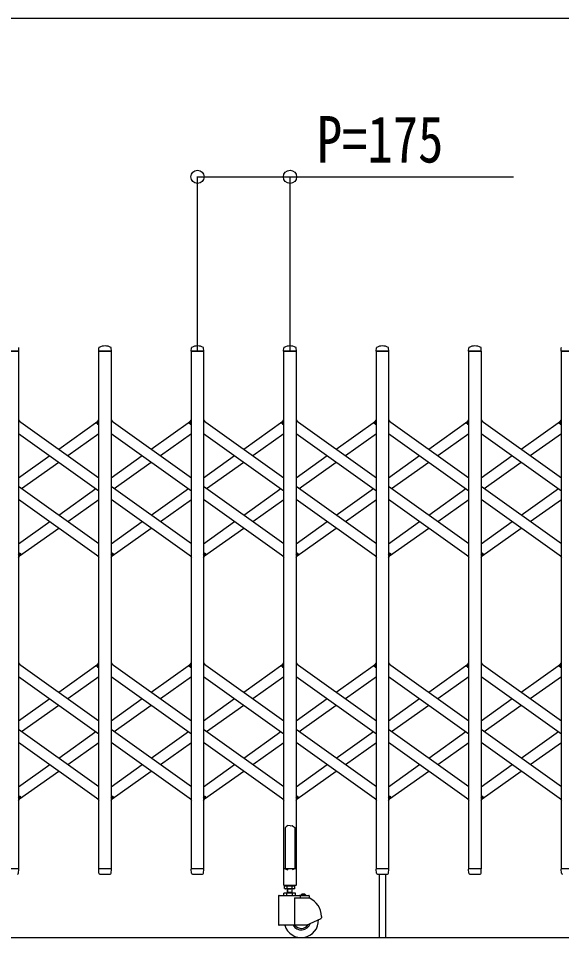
# Model space of a CAD drawing. Units: millimetres, scale not verified. Extents: x -16820 to 16820, y -11880 to 11880.
# Drawn here: x 5928 to 6955, y -8309 to -6569 of the extents above; entities that cross this region are included whole.
import ezdxf
from ezdxf.enums import TextEntityAlignment as Align

# ---------------------------------------------------------------- set-up
doc = ezdxf.new("R2010")
doc.units = ezdxf.units.MM
doc.header["$LTSCALE"] = 50
for name, color, linetype in [('0-3_YKK_13', 4, 'Continuous'), ('0-4_YKK_A1', 4, 'Continuous'), ('0-5_YKK_D', 6, 'Continuous')]:
    doc.layers.add(name, color=color, linetype=linetype)
doc.styles.add('ＭＳ ゴシック', font='')
doc.styles.get('ＭＳ ゴシック').set_extended_font_data('MS Gothic')

msp = doc.modelspace()

# ---------------------------------------------------------------- linework, layer by layer
at = {"layer": '0-3_YKK_13'}
for p, q in [((5928.28, -7199), (5904.88, -7199)), ((5928.58, -7198.68), (5928.2, -7192.56)), ((6079.58, -7198.68), (6079.96, -7192.56)), ((6103.28, -7199), (6079.88, -7199)), ((6103.58, -7198.68), (6103.2, -7192.56)), ((6254.58, -7198.68), (6254.96, -7192.56)), ((6278.28, -7199), (6254.88, -7199)), ((6278.58, -7198.68), (6278.2, -7192.56)), ((6429.58, -7198.68), (6429.96, -7192.56)), ((6453.28, -7199), (6429.88, -7199)), ((6453.58, -7198.68), (6453.2, -7192.56)), ((6604.58, -7198.68), (6604.96, -7192.56)), ((6628.28, -7199), (6604.88, -7199)), ((6628.58, -7198.68), (6628.2, -7192.56)), ((6779.58, -7198.68), (6779.96, -7192.56)), ((6803.28, -7199), (6779.88, -7199)), ((6803.58, -7198.68), (6803.2, -7192.56)), ((6954.58, -7198.68), (6954.96, -7192.56)), ((6978.28, -7199), (6954.88, -7199)), ((5928.08, -7328.7), (5930.01, -7331.4)), ((6076, -7334.41), (6080.08, -7328.7)), ((6077.46, -7336.68), (6076.24, -7335.81)), ((6077.46, -7336.68), (6080.08, -7333)), ((6103.08, -7328.7), (6105.01, -7331.4)), ((6251, -7334.41), (6255.08, -7328.7)), ((6252.46, -7336.68), (6251.24, -7335.81)), ((6252.46, -7336.68), (6255.08, -7333)), ((6278.08, -7328.7), (6280.01, -7331.4)), ((6426, -7334.41), (6430.08, -7328.7)), ((6427.46, -7336.68), (6426.24, -7335.81)), ((6427.46, -7336.68), (6430.08, -7333)), ((6453.08, -7328.7), (6455.01, -7331.4)), ((6601, -7334.41), (6605.08, -7328.7)), ((6602.46, -7336.68), (6601.24, -7335.81)), ((6602.46, -7336.68), (6605.08, -7333)), ((6628.08, -7328.7), (6630.01, -7331.4)), ((6776, -7334.41), (6780.08, -7328.7)), ((6777.46, -7336.68), (6776.24, -7335.81)), ((6777.46, -7336.68), (6780.08, -7333)), ((6803.08, -7328.7), (6805.01, -7331.4)), ((6951, -7334.41), (6955.08, -7328.7)), ((6952.46, -7336.68), (6951.24, -7335.81)), ((6952.46, -7336.68), (6955.08, -7333)), ((5928.08, -7585), (5930.7, -7581.33)), ((5928.08, -7589.31), (5932.16, -7583.6)), ((5930.7, -7581.33), (5931.92, -7582.2)), ((6103.08, -7585), (6105.7, -7581.33)), ((6103.08, -7589.31), (6107.16, -7583.6)), ((6105.7, -7581.33), (6106.92, -7582.2)), ((6278.08, -7585), (6280.7, -7581.33)), ((6278.08, -7589.31), (6282.16, -7583.6)), ((6280.7, -7581.33), (6281.92, -7582.2)), ((6453.08, -7585), (6455.7, -7581.33)), ((6453.08, -7589.31), (6457.16, -7583.6)), ((6455.7, -7581.33), (6456.92, -7582.2)), ((6628.08, -7585), (6630.7, -7581.33)), ((6628.08, -7589.31), (6632.16, -7583.6)), ((6630.7, -7581.33), (6631.92, -7582.2)), ((6803.08, -7585), (6805.7, -7581.33)), ((6803.08, -7589.31), (6807.16, -7583.6)), ((6805.7, -7581.33), (6806.92, -7582.2)), ((6078.15, -7586.6), (6080.08, -7589.31)), ((6253.15, -7586.6), (6255.08, -7589.31)), ((6428.15, -7586.6), (6430.08, -7589.31)), ((6603.15, -7586.6), (6605.08, -7589.31)), ((6778.15, -7586.6), (6780.08, -7589.31)), ((6953.15, -7586.6), (6955.08, -7589.31)), ((5928.08, -7788.7), (5930.01, -7791.4)), ((6076, -7794.41), (6080.08, -7788.7)), ((6077.46, -7796.68), (6080.08, -7793)), ((6103.08, -7788.7), (6105.01, -7791.4)), ((6251, -7794.41), (6255.08, -7788.7)), ((6252.46, -7796.68), (6255.08, -7793)), ((6278.08, -7788.7), (6280.01, -7791.4)), ((6426, -7794.41), (6430.08, -7788.7)), ((6427.46, -7796.68), (6430.08, -7793)), ((6453.08, -7788.7), (6455.01, -7791.4)), ((6601, -7794.41), (6605.08, -7788.7)), ((6602.46, -7796.68), (6605.08, -7793)), ((6628.08, -7788.7), (6630.01, -7791.4)), ((6776, -7794.41), (6780.08, -7788.7)), ((6777.46, -7796.68), (6780.08, -7793)), ((6803.08, -7788.7), (6805.01, -7791.4)), ((6951, -7794.41), (6955.08, -7788.7)), ((6952.46, -7796.68), (6955.08, -7793)), ((6077.46, -7796.68), (6076.24, -7795.81)), ((6252.46, -7796.68), (6251.24, -7795.81)), ((6427.46, -7796.68), (6426.24, -7795.81)), ((6602.46, -7796.68), (6601.24, -7795.81)), ((6777.46, -7796.68), (6776.24, -7795.81)), ((6952.46, -7796.68), (6951.24, -7795.81)), ((5928.08, -8045), (5930.7, -8041.33)), ((5928.08, -8049.31), (5932.16, -8043.6)), ((5930.7, -8041.33), (5931.92, -8042.2)), ((6078.15, -8046.6), (6080.08, -8049.31)), ((6103.08, -8045), (6105.7, -8041.33)), ((6103.08, -8049.31), (6107.16, -8043.6)), ((6105.7, -8041.33), (6106.92, -8042.2)), ((6253.15, -8046.6), (6255.08, -8049.31)), ((6278.08, -8045), (6280.7, -8041.33)), ((6278.08, -8049.31), (6282.16, -8043.6)), ((6280.7, -8041.33), (6281.92, -8042.2)), ((6428.15, -8046.6), (6430.08, -8049.31)), ((6453.08, -8045), (6455.7, -8041.33)), ((6453.08, -8049.31), (6457.16, -8043.6)), ((6455.7, -8041.33), (6456.92, -8042.2)), ((6603.15, -8046.6), (6605.08, -8049.31)), ((6628.08, -8045), (6630.7, -8041.33)), ((6628.08, -8049.31), (6632.16, -8043.6)), ((6630.7, -8041.33), (6631.92, -8042.2)), ((6778.15, -8046.6), (6780.08, -8049.31)), ((6803.08, -8045), (6805.7, -8041.33)), ((6803.08, -8049.31), (6807.16, -8043.6)), ((6805.7, -8041.33), (6806.92, -8042.2)), ((6953.15, -8046.6), (6955.08, -8049.31)), ((6432.58, -8100.46), (6432.58, -8178.9)), ((6441.58, -8097.2), (6437.58, -8096.78)), ((6441.58, -8097.2), (6445.58, -8096.78)), ((6445.58, -8096.78), (6446.58, -8097.68)), ((6446.58, -8097.68), (6448.08, -8098.9)), ((6448.08, -8098.9), (6449.58, -8099.92)), ((6449.58, -8099.92), (6450.58, -8100.46)), ((6450.58, -8100.46), (6450.58, -8178.9)), ((5928.28, -8179), (5904.88, -8179)), ((5928.1, -8187.13), (5928.13, -8186.72)), ((5928.13, -8186.72), (5928.58, -8179.32)), ((6080.03, -8186.72), (6079.58, -8179.32)), ((6103.28, -8179), (6079.88, -8179)), ((6080.03, -8186.72), (6080.06, -8187.13)), ((6082.05, -8189), (6101.11, -8189)), ((6103.1, -8187.13), (6103.13, -8186.72)), ((6103.13, -8186.72), (6103.58, -8179.32)), ((6255.03, -8186.72), (6254.58, -8179.32)), ((6278.28, -8179), (6254.88, -8179)), ((6255.03, -8186.72), (6255.06, -8187.13)), ((6257.05, -8189), (6276.11, -8189)), ((6278.1, -8187.13), (6278.13, -8186.72)), ((6278.13, -8186.72), (6278.58, -8179.32)), ((6429.28, -8179.5), (6429.28, -8208.9)), ((6432.58, -8178.9), (6429.88, -8178.9)), ((6432.58, -8178.9), (6437.58, -8180.9)), ((6450.58, -8178.9), (6445.58, -8180.9)), ((6453.28, -8178.9), (6450.58, -8178.9)), ((6453.88, -8208.9), (6453.88, -8179.5)), ((6605.03, -8186.72), (6604.58, -8179.32)), ((6628.28, -8179), (6604.88, -8179)), ((6605.03, -8186.72), (6605.06, -8187.13)), ((6607.05, -8189), (6626.11, -8189)), ((6610.58, -8189), (6610.58, -8308.7)), ((6622.58, -8189), (6622.58, -8308.7)), ((6628.1, -8187.13), (6628.13, -8186.72)), ((6628.13, -8186.72), (6628.58, -8179.32)), ((6780.03, -8186.72), (6779.58, -8179.32)), ((6803.28, -8179), (6779.88, -8179)), ((6780.03, -8186.72), (6780.06, -8187.13)), ((6782.05, -8189), (6801.11, -8189)), ((6803.1, -8187.13), (6803.13, -8186.72)), ((6803.13, -8186.72), (6803.58, -8179.32)), ((6955.03, -8186.72), (6954.58, -8179.32)), ((6978.28, -8179), (6954.88, -8179)), ((6955.03, -8186.72), (6955.06, -8187.13)), ((6429.88, -8209.5), (6453.28, -8209.5))]:
    msp.add_line(p, q, dxfattribs=at)
for points in [[(6435.08, -8098.9), (6433.58, -8099.92), (6432.58, -8100.46)], [(6437.58, -8096.78), (6436.58, -8097.68), (6435.08, -8098.9)]]:
    msp.add_lwpolyline(points, dxfattribs=at)
for centre, radius, start, end in [((5927.21, -7192.62), 1, 3.5, 62.3399), ((5928.28, -7198.7), 0.3, 270, 0), ((5928.28, -7198.7), 0.3, 0, 3.5), ((6079.88, -7198.7), 0.3, 176.5, 180), ((6079.88, -7198.7), 0.3, 180, 270), ((6080.95, -7192.62), 1, 117.6601, 176.5), ((6091.58, -7212.89), 23.89, 62.3399, 117.6601), ((6102.21, -7192.62), 1, 3.5, 62.3399), ((6103.28, -7198.7), 0.3, 270, 0), ((6103.28, -7198.7), 0.3, 0, 3.5), ((6254.88, -7198.7), 0.3, 176.5, 180), ((6254.88, -7198.7), 0.3, 180, 270), ((6255.95, -7192.62), 1, 117.6601, 176.5), ((6266.58, -7212.89), 23.89, 62.3399, 117.6601), ((6277.21, -7192.62), 1, 3.5, 62.3399), ((6278.28, -7198.7), 0.3, 270, 0), ((6278.28, -7198.7), 0.3, 0, 3.5), ((6429.88, -7198.7), 0.3, 176.5, 180), ((6429.88, -7198.7), 0.3, 180, 270), ((6430.95, -7192.62), 1, 117.6601, 176.5), ((6441.58, -7212.89), 23.89, 62.3399, 117.6601), ((6452.21, -7192.62), 1, 3.5, 62.3399), ((6453.28, -7198.7), 0.3, 270, 0), ((6453.28, -7198.7), 0.3, 0, 3.5), ((6604.88, -7198.7), 0.3, 176.5, 180), ((6604.88, -7198.7), 0.3, 180, 270), ((6605.95, -7192.62), 1, 117.6601, 176.5), ((6616.58, -7212.89), 23.89, 62.3399, 117.6601), ((6627.21, -7192.62), 1, 3.5, 62.3399), ((6628.28, -7198.7), 0.3, 270, 0), ((6628.28, -7198.7), 0.3, 0, 3.5), ((6779.88, -7198.7), 0.3, 176.5, 180), ((6779.88, -7198.7), 0.3, 180, 270), ((6780.95, -7192.62), 1, 117.6601, 176.5), ((6791.58, -7212.89), 23.89, 62.3399, 117.6601), ((6802.21, -7192.62), 1, 3.5, 62.3399), ((6803.28, -7198.7), 0.3, 270, 0), ((6803.28, -7198.7), 0.3, 0, 3.5), ((6954.88, -7198.7), 0.3, 176.5, 180), ((6954.88, -7198.7), 0.3, 180, 270), ((6955.95, -7192.62), 1, 117.6601, 176.5), ((6076.82, -7334.99), 1, 144.48402, 234.48402), ((6251.82, -7334.99), 1, 144.48402, 234.48402), ((6426.82, -7334.99), 1, 144.48402, 234.48402), ((6601.82, -7334.99), 1, 144.48402, 234.48402), ((6776.82, -7334.99), 1, 144.48402, 234.48402), ((6951.82, -7334.99), 1, 144.48402, 234.48402), ((5931.34, -7583.01), 1, 324.48402, 54.48402), ((6106.34, -7583.01), 1, 324.48402, 54.48402), ((6281.34, -7583.01), 1, 324.48402, 54.48402), ((6456.34, -7583.01), 1, 324.48402, 54.48402), ((6631.34, -7583.01), 1, 324.48402, 54.48402), ((6806.34, -7583.01), 1, 324.48402, 54.48402), ((6076.82, -7794.99), 1, 144.48402, 234.48402), ((6251.82, -7794.99), 1, 144.48402, 234.48402), ((6426.82, -7794.99), 1, 144.48402, 234.48402), ((6601.82, -7794.99), 1, 144.48402, 234.48402), ((6776.82, -7794.99), 1, 144.48402, 234.48402), ((6951.82, -7794.99), 1, 144.48402, 234.48402), ((5931.34, -8043.01), 1, 324.48402, 54.48402), ((6106.34, -8043.01), 1, 324.48402, 54.48402), ((6281.34, -8043.01), 1, 324.48402, 54.48402), ((6456.34, -8043.01), 1, 324.48402, 54.48402), ((6631.34, -8043.01), 1, 324.48402, 54.48402), ((6806.34, -8043.01), 1, 324.48402, 54.48402), ((5926.11, -8187), 2, 270, 356.5), ((5928.28, -8179.3), 0.3, 356.5, 90), ((6079.88, -8179.3), 0.3, 90, 183.5), ((6082.05, -8187), 2, 183.5, 270), ((6101.11, -8187), 2, 270, 356.5), ((6103.28, -8179.3), 0.3, 356.5, 90), ((6254.88, -8179.3), 0.3, 90, 183.5), ((6257.05, -8187), 2, 183.5, 270), ((6276.11, -8187), 2, 270, 356.5), ((6278.28, -8179.3), 0.3, 356.5, 90), ((6429.88, -8179.5), 0.6, 90, 180), ((6453.28, -8179.5), 0.6, 0, 90), ((6604.88, -8179.3), 0.3, 90, 183.5), ((6607.05, -8187), 2, 183.5, 270), ((6626.11, -8187), 2, 270, 356.5), ((6628.28, -8179.3), 0.3, 356.5, 90), ((6779.88, -8179.3), 0.3, 90, 183.5), ((6782.05, -8187), 2, 183.5, 270), ((6801.11, -8187), 2, 270, 356.5), ((6803.28, -8179.3), 0.3, 356.5, 90), ((6954.88, -8179.3), 0.3, 90, 183.5), ((6957.05, -8187), 2, 183.5, 270), ((6429.88, -8208.9), 0.6, 180, 270), ((6453.28, -8208.9), 0.6, 270, 0)]:
    msp.add_arc(centre, radius, start, end, dxfattribs=at)
at = {"layer": '0-4_YKK_A1'}
for p, q in [((5928.08, -7330.03), (6080.08, -7438.51)), ((6004.08, -7384.27), (6078.15, -7331.4)), ((6077.63, -7336.43), (6080.08, -7333)), ((6077.63, -7336.43), (6080.08, -7338.18)), ((6103.08, -7330.03), (6255.08, -7438.51)), ((6179.08, -7384.27), (6253.15, -7331.4)), ((6252.63, -7336.43), (6255.08, -7333)), ((6252.63, -7336.43), (6255.08, -7338.18)), ((6278.08, -7330.03), (6430.08, -7438.51)), ((6354.08, -7384.27), (6428.15, -7331.4)), ((6427.63, -7336.43), (6430.08, -7333)), ((6427.63, -7336.43), (6430.08, -7338.18)), ((6453.08, -7330.03), (6605.08, -7438.51)), ((6529.08, -7384.27), (6603.15, -7331.4)), ((6602.63, -7336.43), (6605.08, -7333)), ((6602.63, -7336.43), (6605.08, -7338.18)), ((6628.08, -7330.03), (6780.08, -7438.51)), ((6704.08, -7384.27), (6778.15, -7331.4)), ((6777.63, -7336.43), (6780.08, -7333)), ((6777.63, -7336.43), (6780.08, -7338.18)), ((6803.08, -7330.03), (6955.08, -7438.51)), ((6879.08, -7384.27), (6953.15, -7331.4)), ((6952.63, -7336.43), (6955.08, -7333)), ((6952.63, -7336.43), (6955.08, -7338.18)), ((5928.08, -7354.6), (6080.08, -7463.08)), ((6021.29, -7396.55), (6080.08, -7354.6)), ((6103.08, -7354.6), (6255.08, -7463.08)), ((6196.29, -7396.55), (6255.08, -7354.6)), ((6278.08, -7354.6), (6430.08, -7463.08)), ((6371.29, -7396.55), (6430.08, -7354.6)), ((6453.08, -7354.6), (6605.08, -7463.08)), ((6546.29, -7396.55), (6605.08, -7354.6)), ((6628.08, -7354.6), (6780.08, -7463.08)), ((6721.29, -7396.55), (6780.08, -7354.6)), ((6803.08, -7354.6), (6955.08, -7463.08)), ((6896.29, -7396.55), (6955.08, -7354.6)), ((5928.08, -7438.51), (5986.87, -7396.55)), ((5933.79, -7459), (6004.08, -7408.84)), ((6103.08, -7438.51), (6161.87, -7396.55)), ((6108.79, -7459), (6179.08, -7408.84)), ((6278.08, -7438.51), (6336.87, -7396.55)), ((6283.79, -7459), (6354.08, -7408.84)), ((6453.08, -7438.51), (6511.87, -7396.55)), ((6458.79, -7459), (6529.08, -7408.84)), ((6628.08, -7438.51), (6686.87, -7396.55)), ((6633.79, -7459), (6704.08, -7408.84)), ((6803.08, -7438.51), (6861.87, -7396.55)), ((6808.79, -7459), (6879.08, -7408.84)), ((6080.08, -7563.41), (5928.08, -7454.93)), ((6004.08, -7509.17), (6074.37, -7459)), ((6255.08, -7563.41), (6103.08, -7454.93)), ((6179.08, -7509.17), (6249.37, -7459)), ((6430.08, -7563.41), (6278.08, -7454.93)), ((6354.08, -7509.17), (6424.37, -7459)), ((6605.08, -7563.41), (6453.08, -7454.93)), ((6529.08, -7509.17), (6599.37, -7459)), ((6780.08, -7563.41), (6628.08, -7454.93)), ((6704.08, -7509.17), (6774.37, -7459)), ((6955.08, -7563.41), (6803.08, -7454.93)), ((6879.08, -7509.17), (6949.37, -7459)), ((6080.08, -7587.98), (5928.08, -7479.5)), ((6021.29, -7521.45), (6080.08, -7479.5)), ((6255.08, -7587.98), (6103.08, -7479.5)), ((6196.29, -7521.45), (6255.08, -7479.5)), ((6430.08, -7587.98), (6278.08, -7479.5)), ((6371.29, -7521.45), (6430.08, -7479.5)), ((6605.08, -7587.98), (6453.08, -7479.5)), ((6546.29, -7521.45), (6605.08, -7479.5)), ((6780.08, -7587.98), (6628.08, -7479.5)), ((6721.29, -7521.45), (6780.08, -7479.5)), ((6955.08, -7587.98), (6803.08, -7479.5)), ((6896.29, -7521.45), (6955.08, -7479.5)), ((5928.08, -7563.41), (5986.87, -7521.45)), ((5930.01, -7586.6), (6004.08, -7533.74)), ((6103.08, -7563.41), (6161.87, -7521.45)), ((6105.01, -7586.6), (6179.08, -7533.74)), ((6278.08, -7563.41), (6336.87, -7521.45)), ((6280.01, -7586.6), (6354.08, -7533.74)), ((6453.08, -7563.41), (6511.87, -7521.45)), ((6455.01, -7586.6), (6529.08, -7533.74)), ((6628.08, -7563.41), (6686.87, -7521.45)), ((6630.01, -7586.6), (6704.08, -7533.74)), ((6803.08, -7563.41), (6861.87, -7521.45)), ((6805.01, -7586.6), (6879.08, -7533.74)), ((5928.08, -7579.83), (5930.53, -7581.57)), ((5928.08, -7585), (5930.53, -7581.57)), ((6103.08, -7579.83), (6105.53, -7581.57)), ((6103.08, -7585), (6105.53, -7581.57)), ((6278.08, -7579.83), (6280.53, -7581.57)), ((6278.08, -7585), (6280.53, -7581.57)), ((6453.08, -7579.83), (6455.53, -7581.57)), ((6453.08, -7585), (6455.53, -7581.57)), ((6628.08, -7579.83), (6630.53, -7581.57)), ((6628.08, -7585), (6630.53, -7581.57)), ((6803.08, -7579.83), (6805.53, -7581.57)), ((6803.08, -7585), (6805.53, -7581.57)), ((5928.08, -7790.03), (6080.08, -7898.51)), ((6004.08, -7844.27), (6078.15, -7791.4)), ((6077.63, -7796.43), (6080.08, -7793)), ((6103.08, -7790.03), (6255.08, -7898.51)), ((6179.08, -7844.27), (6253.15, -7791.4)), ((6252.63, -7796.43), (6255.08, -7793)), ((6278.08, -7790.03), (6430.08, -7898.51)), ((6354.08, -7844.27), (6428.15, -7791.4)), ((6427.63, -7796.43), (6430.08, -7793)), ((6453.08, -7790.03), (6605.08, -7898.51)), ((6529.08, -7844.27), (6603.15, -7791.4)), ((6602.63, -7796.43), (6605.08, -7793)), ((6628.08, -7790.03), (6780.08, -7898.51)), ((6704.08, -7844.27), (6778.15, -7791.4)), ((6777.63, -7796.43), (6780.08, -7793)), ((6803.08, -7790.03), (6955.08, -7898.51)), ((6879.08, -7844.27), (6953.15, -7791.4)), ((6952.63, -7796.43), (6955.08, -7793)), ((6077.63, -7796.43), (6080.08, -7798.18)), ((6252.63, -7796.43), (6255.08, -7798.18)), ((6427.63, -7796.43), (6430.08, -7798.18)), ((6602.63, -7796.43), (6605.08, -7798.18)), ((6777.63, -7796.43), (6780.08, -7798.18)), ((6952.63, -7796.43), (6955.08, -7798.18)), ((5928.08, -7814.6), (6080.08, -7923.08)), ((6021.29, -7856.55), (6080.08, -7814.6)), ((6103.08, -7814.6), (6255.08, -7923.08)), ((6196.29, -7856.55), (6255.08, -7814.6)), ((6278.08, -7814.6), (6430.08, -7923.08)), ((6371.29, -7856.55), (6430.08, -7814.6)), ((6453.08, -7814.6), (6605.08, -7923.08)), ((6546.29, -7856.55), (6605.08, -7814.6)), ((6628.08, -7814.6), (6780.08, -7923.08)), ((6721.29, -7856.55), (6780.08, -7814.6)), ((6803.08, -7814.6), (6955.08, -7923.08)), ((6896.29, -7856.55), (6955.08, -7814.6)), ((5928.08, -7898.51), (5986.87, -7856.55)), ((6103.08, -7898.51), (6161.87, -7856.55)), ((6278.08, -7898.51), (6336.87, -7856.55)), ((6453.08, -7898.51), (6511.87, -7856.55)), ((6628.08, -7898.51), (6686.87, -7856.55)), ((6803.08, -7898.51), (6861.87, -7856.55)), ((5933.79, -7919), (6004.08, -7868.84)), ((6108.79, -7919), (6179.08, -7868.84)), ((6283.79, -7919), (6354.08, -7868.84)), ((6458.79, -7919), (6529.08, -7868.84)), ((6633.79, -7919), (6704.08, -7868.84)), ((6808.79, -7919), (6879.08, -7868.84)), ((6080.08, -8023.41), (5928.08, -7914.93)), ((6255.08, -8023.41), (6103.08, -7914.93)), ((6430.08, -8023.41), (6278.08, -7914.93)), ((6605.08, -8023.41), (6453.08, -7914.93)), ((6780.08, -8023.41), (6628.08, -7914.93)), ((6955.08, -8023.41), (6803.08, -7914.93)), ((6004.08, -7969.17), (6074.37, -7919)), ((6179.08, -7969.17), (6249.37, -7919)), ((6354.08, -7969.17), (6424.37, -7919)), ((6529.08, -7969.17), (6599.37, -7919)), ((6704.08, -7969.17), (6774.37, -7919)), ((6879.08, -7969.17), (6949.37, -7919)), ((6080.08, -8047.98), (5928.08, -7939.5)), ((6021.29, -7981.45), (6080.08, -7939.5)), ((6255.08, -8047.98), (6103.08, -7939.5)), ((6196.29, -7981.45), (6255.08, -7939.5)), ((6430.08, -8047.98), (6278.08, -7939.5)), ((6371.29, -7981.45), (6430.08, -7939.5)), ((6605.08, -8047.98), (6453.08, -7939.5)), ((6546.29, -7981.45), (6605.08, -7939.5)), ((6780.08, -8047.98), (6628.08, -7939.5)), ((6721.29, -7981.45), (6780.08, -7939.5)), ((6955.08, -8047.98), (6803.08, -7939.5)), ((6896.29, -7981.45), (6955.08, -7939.5)), ((5928.08, -8023.41), (5986.87, -7981.45)), ((6103.08, -8023.41), (6161.87, -7981.45)), ((6278.08, -8023.41), (6336.87, -7981.45)), ((6453.08, -8023.41), (6511.87, -7981.45)), ((6628.08, -8023.41), (6686.87, -7981.45)), ((6803.08, -8023.41), (6861.87, -7981.45)), ((5930.01, -8046.6), (6004.08, -7993.74)), ((6105.01, -8046.6), (6179.08, -7993.74)), ((6280.01, -8046.6), (6354.08, -7993.74)), ((6455.01, -8046.6), (6529.08, -7993.74)), ((6630.01, -8046.6), (6704.08, -7993.74)), ((6805.01, -8046.6), (6879.08, -7993.74)), ((5928.08, -8039.83), (5930.53, -8041.57)), ((5928.08, -8045), (5930.53, -8041.57)), ((6103.08, -8039.83), (6105.53, -8041.57)), ((6103.08, -8045), (6105.53, -8041.57)), ((6278.08, -8039.83), (6280.53, -8041.57)), ((6278.08, -8045), (6280.53, -8041.57)), ((6453.08, -8039.83), (6455.53, -8041.57)), ((6453.08, -8045), (6455.53, -8041.57)), ((6628.08, -8039.83), (6630.53, -8041.57)), ((6628.08, -8045), (6630.53, -8041.57)), ((6803.08, -8039.83), (6805.53, -8041.57)), ((6803.08, -8045), (6805.53, -8041.57)), ((6432.33, -8209), (6432.33, -8210.8)), ((6436.02, -8216.04), (6436.02, -8211.56)), ((6445.84, -8216.04), (6445.84, -8211.56)), ((6419.93, -8230), (6419.93, -8284.5)), ((6420.93, -8229), (6476.93, -8229)), ((6429.96, -8229), (6429.96, -8225)), ((6431.12, -8216.04), (6432.43, -8216.8)), ((6449.43, -8216.8), (6432.43, -8216.8)), ((6435.45, -8229), (6435.45, -8225)), ((6435.93, -8216.8), (6435.93, -8225)), ((6435.93, -8223), (6445.93, -8223)), ((6436.74, -8223), (6435.93, -8224.41)), ((6436.74, -8216.8), (6436.74, -8223)), ((6445.12, -8216.8), (6445.12, -8223)), ((6445.12, -8223), (6445.93, -8224.41)), ((6445.93, -8225), (6445.93, -8216.8)), ((6446.42, -8229), (6446.42, -8225)), ((6450.75, -8216.04), (6449.43, -8216.8)), ((6460.55, -8230), (6460.55, -8234)), ((6471.63, -8228.49), (6462.23, -8228.49)), ((6462.23, -8229), (6462.23, -8228.49)), ((6471.63, -8229), (6462.23, -8229)), ((6471.63, -8229), (6471.63, -8228.49)), ((6477.93, -8230), (6477.93, -8234)), ((6449.88, -8234), (6449.88, -8285.5)), ((6449.94, -8234), (6477.93, -8234)), ((6472.93, -8285.5), (6500.35, -8272.72)), ((6500.93, -8268.92), (6500.93, -8271.81)), ((6472.93, -8285.5), (6420.93, -8285.5)), ((-172.92, -8309), (10145.08, -8309))]:
    msp.add_line(p, q, dxfattribs=at)
for points in [[(5905.08, -7199), (5928.08, -7199), (5928.08, -8179), (5905.08, -8179)], [(6080.08, -7199), (6103.08, -7199), (6103.08, -8179), (6080.08, -8179)], [(6255.08, -7199), (6278.08, -7199), (6278.08, -8179), (6255.08, -8179)], [(6430.08, -7199), (6453.08, -7199), (6453.08, -8179), (6430.08, -8179)], [(6605.08, -7199), (6628.08, -7199), (6628.08, -8179), (6605.08, -8179)], [(6780.08, -7199), (6803.08, -7199), (6803.08, -8179), (6780.08, -8179)], [(6955.08, -7199), (6978.08, -7199), (6978.08, -8179), (6955.08, -8179)]]:
    msp.add_lwpolyline(points, close=True, dxfattribs=at)
for points in [[(6431.12, -8216.04), (6431.12, -8211.56), (6432.43, -8210.8)], [(6432.33, -8210.8), (6449.53, -8210.8), (6449.53, -8209)], [(6450.75, -8216.04), (6450.75, -8211.56), (6449.43, -8210.8), (6432.43, -8210.8)], [(6451.9, -8229), (6451.9, -8225), (6429.96, -8225)], [(6464.83, -8226.85), (6465.78, -8228.8), (6466.93, -8229.41)], [(6469.03, -8226.85), (6468.08, -8228.8), (6466.93, -8229.41)]]:
    msp.add_lwpolyline(points, dxfattribs=at)
for centre, radius, start, end in [((6433.57, -8215.15), 4.34, 55.61575, 124.38425), ((6440.93, -8227.04), 16.24, 72.41205, 107.58795), ((6448.29, -8215.15), 4.34, 55.61575, 124.38425), ((6420.93, -8230), 1, 90, 180), ((6433.57, -8212.46), 4.34, 235.61575, 304.38425), ((6440.93, -8200.56), 16.24, 252.41205, 287.58795), ((6448.29, -8212.46), 4.34, 235.61575, 304.38425), ((6459.55, -8230), 1, 0, 90), ((6466.93, -8233.05), 6.55, 44.12696, 135.87304), ((6476.93, -8230), 1, 0, 90), ((6462.93, -8268.92), 38, 0, 66.75044), ((6462.93, -8276.5), 32.5, 196.07665, 2.6035), ((6462.93, -8276.5), 18, 210, 341.53259), ((6499.93, -8271.81), 1, 295, 0), ((6420.93, -8284.5), 1, 180, 270), ((6462.93, -8276.5), 15, 216.8699, 329.35772)]:
    msp.add_arc(centre, radius, start, end, dxfattribs=at)
at = {"layer": '0-5_YKK_D'}
for p, q in [((9249.08, -6569), (723.08, -6569)), ((6266.58, -7198), (6266.58, -6868)), ((6441.58, -7198), (6441.58, -6868))]:
    msp.add_line(p, q, dxfattribs=at)
msp.add_lwpolyline([(6266.58, -6869), (6441.58, -6869), (6864.38, -6869)], dxfattribs=at)
for centre in [(6266.58, -6869), (6441.58, -6869)]:
    msp.add_circle(centre, 12.5, dxfattribs=at)

# ---------------------------------------------------------------- texts
at = {"layer": '0-5_YKK_D', "style": 'ＭＳ ゴシック', "width": 0.8}
msp.add_text('P=175', height=87.98, dxfattribs=at).set_placement((6492.38, -6868.2), align=Align.BOTTOM_LEFT)

doc.saveas('drawing.dxf')
